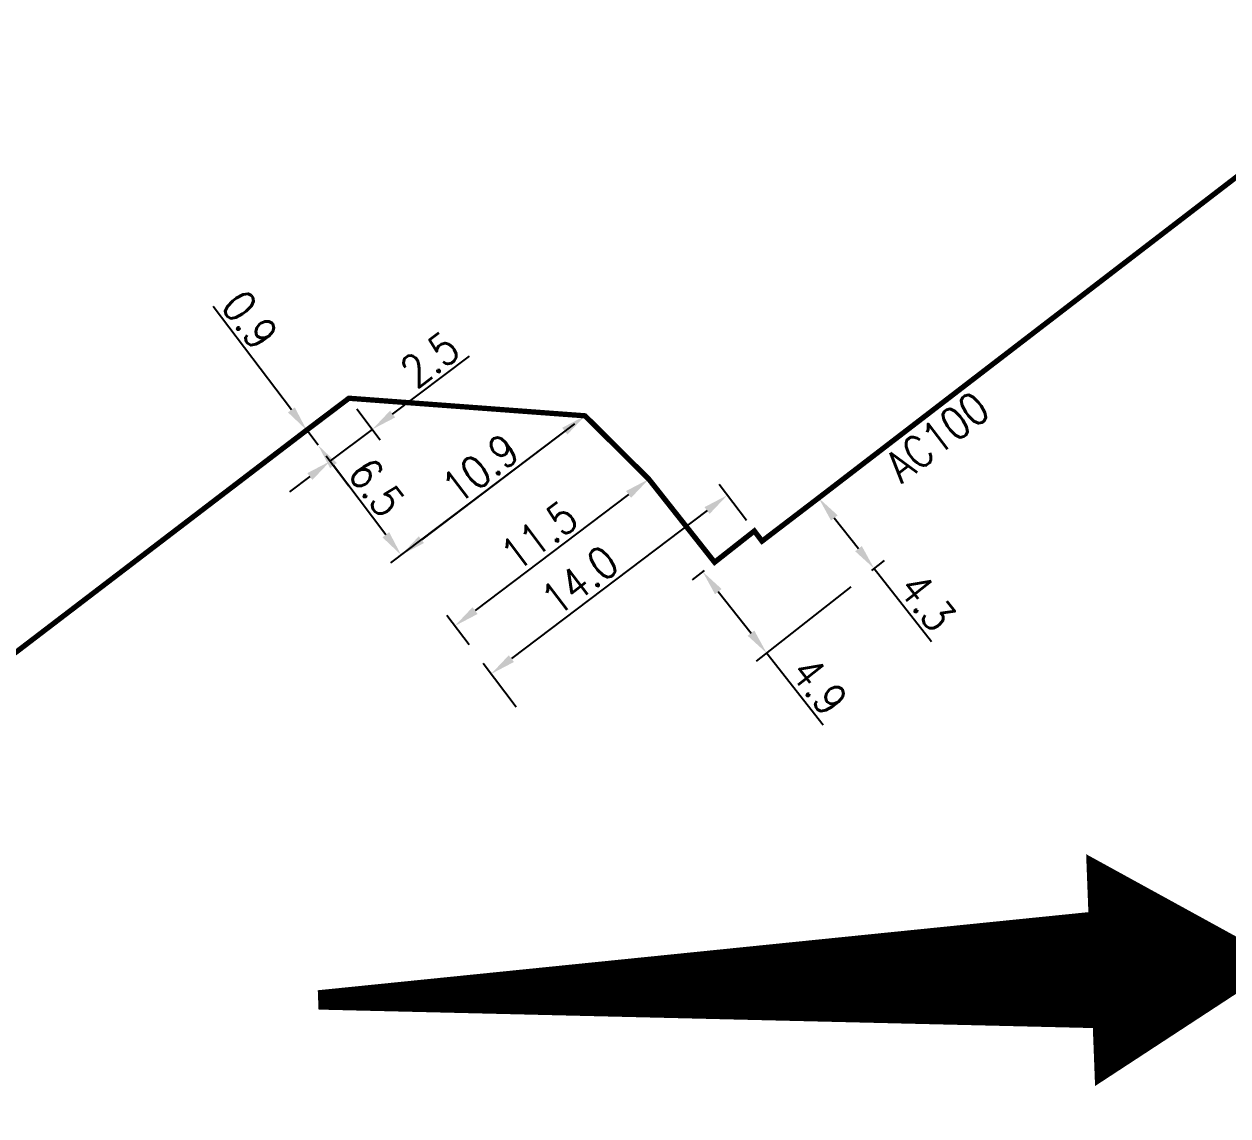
# Model space of a CAD drawing. Header units: millimetres. Extents: x 160996 to 162003, y 120996 to 122000.
# Drawn here: x 161163.4 to 161220.3, y 121528.7 to 121580.3 of the extents above; entities that cross this region are included whole.
import ezdxf
from ezdxf.enums import TextEntityAlignment as Align

# ---------------------------------------------------------------- set-up
doc = ezdxf.new("R2010")
doc.units = ezdxf.units.MM
doc.header["$PDMODE"] = 34
doc.linetypes.add('L_100_AP', pattern=[14, 10, -1.5, 1, -1.5])
doc.layers.get('Defpoints').update_dxf_attribs({"linetype": 'CONTINUOUS'})
doc.layers.add('L_140', color=3, linetype='CONTINUOUS')
doc.layers.add('L_900', color=7, linetype='CONTINUOUS')
doc.styles.get("Standard").update_dxf_attribs({"font": 'romans.shx', "width": 0.85})
doc.dimstyles.get("Standard").update_dxf_attribs({"dimtxt": 1.5, "dimasz": 1.2, "dimexe": 0.625, "dimexo": 0.625, "dimgap": 0.25, "dimtad": 1, "dimdec": 1, "dimzin": 0, "dimdsep": 46, "dimtxsty": 'Standard', "dimcen": -0.5, "dimadec": 0, "dimazin": 0, "dimtfac": 1, "dimtdec": 1, "dimtmove": 0, "dimatfit": 3, "dimfxl": 0, "dimtolj": 1, "dimtzin": 0, "dimarcsym": 0})

# ---------------------------------------------------------------- blocks, each defined once
blk = doc.blocks.new('*D185')
at = {"layer": 'Defpoints', "color": 0, "linetype": 'Continuous', "transparency": 16777216}
for p in [(161200.921, 121557.865), (161203.548, 121554.524), (161202.939, 121554.046)]:
    blk.add_point(p, dxfattribs=at)
at = {"layer": 'L_140', "color": 0, "linetype": 'Continuous', "lineweight": -2, "transparency": 16777216}
for p, q in [((161201.663, 121556.922), (161202.806, 121555.468)), ((161203.431, 121554.432), (161204.039, 121554.91)), ((161203.548, 121554.524), (161206.249, 121551.088))]:
    blk.add_line(p, q, dxfattribs=at)
at = {"layer": 'L_140', "color": 0, "linetype": 'Continuous', "transparency": 16777216}
for points in [[(161201.82, 121557.046), (161201.506, 121556.798), (161200.921, 121557.865)], [(161202.963, 121555.591), (161202.649, 121555.344), (161203.548, 121554.524)]]:
    blk.add_solid(points, dxfattribs=at)
at = {"layer": 'L_140', "color": 0, "linetype": 'Continuous', "transparency": 16777216, "insert": (161206.056, 121552.952), "char_height": 1.5, "attachment_point": 5, "rotation": 308.1716}
blk.add_mtext('\\A1;4.3', dxfattribs=at)
blk = doc.blocks.new('*D186')
at = {"layer": 'Defpoints', "color": 0, "linetype": 'Continuous', "transparency": 16777216}
for p in [(161196.002, 121554.825), (161202.939, 121554.046), (161198.467, 121550.53)]:
    blk.add_point(p, dxfattribs=at)
at = {"layer": 'L_140', "color": 0, "linetype": 'Continuous', "lineweight": -2, "transparency": 16777216}
for p, q in [((161195.511, 121554.439), (161194.947, 121553.996)), ((161196.18, 121553.439), (161197.725, 121551.473)), ((161202.448, 121553.66), (161197.975, 121550.144)), ((161198.467, 121550.53), (161201.131, 121547.141))]:
    blk.add_line(p, q, dxfattribs=at)
at = {"layer": 'L_140', "color": 0, "linetype": 'Continuous', "transparency": 16777216}
for points in [[(161196.337, 121553.562), (161196.023, 121553.315), (161195.438, 121554.382)], [(161197.882, 121551.597), (161197.568, 121551.35), (161198.467, 121550.53)]]:
    blk.add_solid(points, dxfattribs=at)
at = {"layer": 'L_140', "color": 0, "linetype": 'Continuous', "transparency": 16777216, "insert": (161200.956, 121548.982), "char_height": 1.5, "attachment_point": 5, "rotation": 308.1716}
blk.add_mtext('\\A1;4.9', dxfattribs=at)
blk = doc.blocks.new('*D187')
at = {"layer": 'Defpoints', "color": 0, "linetype": 'Continuous', "transparency": 16777216}
for p in [(161192.894, 121558.754), (161183.723, 121551.815), (161184.779, 121550.42)]:
    blk.add_point(p, dxfattribs=at)
at = {"layer": 'L_140', "color": 0, "linetype": 'Continuous', "lineweight": -2, "transparency": 16777216}
for p, q in [((161191.937, 121558.03), (161184.68, 121552.539)), ((161184.402, 121550.918), (161183.346, 121552.314))]:
    blk.add_line(p, q, dxfattribs=at)
at = {"layer": 'L_140', "color": 0, "linetype": 'Continuous', "transparency": 16777216}
for points in [[(161191.816, 121558.19), (161192.057, 121557.871), (161192.894, 121558.754)], [(161184.559, 121552.699), (161184.8, 121552.38), (161183.723, 121551.815)]]:
    blk.add_solid(points, dxfattribs=at)
at = {"layer": 'L_140', "color": 0, "linetype": 'Continuous', "transparency": 16777216, "insert": (161187.705, 121556.082), "char_height": 1.5, "attachment_point": 5, "rotation": 37.1121}
blk.add_mtext('\\A1;11.5', dxfattribs=at)
blk = doc.blocks.new('*D188')
at = {"layer": 'Defpoints', "color": 0, "linetype": 'Continuous', "transparency": 16777216}
for p in [(161189.879, 121561.746), (161177.264, 121560.352), (161177.264, 121560.352)]:
    blk.add_point(p, dxfattribs=at)
at = {"layer": 'L_140', "color": 0, "linetype": 'Continuous', "lineweight": -2, "transparency": 16777216}
for p, q in [((161189.381, 121561.369), (161180.688, 121554.791)), ((161180.462, 121556.125), (161177.988, 121559.395))]:
    blk.add_line(p, q, dxfattribs=at)
at = {"layer": 'L_140', "color": 0, "linetype": 'Continuous', "transparency": 16777216}
for points in [[(161178.148, 121559.515), (161177.829, 121559.274), (161177.264, 121560.352)], [(161180.621, 121556.246), (161180.302, 121556.004), (161181.186, 121555.168)]]:
    blk.add_solid(points, dxfattribs=at)
at = {"layer": 'L_140', "color": 0, "linetype": 'Continuous', "transparency": 16777216, "insert": (161180.022, 121558.363), "char_height": 1.5, "attachment_point": 5, "rotation": 307.1121}
blk.add_mtext('\\A1;6.5', dxfattribs=at)
blk = doc.blocks.new('*D189')
at = {"layer": 'Defpoints', "color": 0, "linetype": 'Continuous', "transparency": 16777216}
for p in [(161197.883, 121556.304), (161185.439, 121549.547), (161187.005, 121547.477)]:
    blk.add_point(p, dxfattribs=at)
at = {"layer": 'L_140', "color": 0, "linetype": 'Continuous', "lineweight": -2, "transparency": 16777216}
for p, q in [((161197.506, 121556.802), (161196.226, 121558.493)), ((161195.647, 121557.27), (161186.396, 121550.271)), ((161186.628, 121547.976), (161185.062, 121550.045))]:
    blk.add_line(p, q, dxfattribs=at)
at = {"layer": 'L_140', "color": 0, "linetype": 'Continuous', "transparency": 16777216}
for points in [[(161195.526, 121557.43), (161195.767, 121557.111), (161196.604, 121557.994)], [(161186.275, 121550.431), (161186.517, 121550.112), (161185.439, 121549.547)]]:
    blk.add_solid(points, dxfattribs=at)
at = {"layer": 'L_140', "color": 0, "linetype": 'Continuous', "transparency": 16777216, "insert": (161189.623, 121553.967), "char_height": 1.5, "attachment_point": 5, "rotation": 37.1121}
blk.add_mtext('\\A1;14.0', dxfattribs=at)
blk = doc.blocks.new('*D190')
at = {"layer": 'Defpoints', "color": 0, "linetype": 'Continuous', "transparency": 16777216}
for p in [(161178.716, 121562.576), (161177.263, 121560.351), (161177.83, 121559.6)]:
    blk.add_point(p, dxfattribs=at)
at = {"layer": 'L_140', "color": 0, "linetype": 'Continuous', "lineweight": -2, "transparency": 16777216}
for p, q in [((161180.783, 121561.829), (161184.411, 121564.568)), ((161179.093, 121562.077), (161180.202, 121560.608)), ((161177.83, 121559.6), (161179.825, 121561.106)), ((161177.64, 121559.852), (161178.207, 121559.101)), ((161176.872, 121558.877), (161175.914, 121558.154))]:
    blk.add_line(p, q, dxfattribs=at)
at = {"layer": 'L_140', "color": 0, "linetype": 'Continuous', "transparency": 16777216}
for points in [[(161180.663, 121561.989), (161180.904, 121561.67), (161179.825, 121561.106)], [(161176.752, 121559.037), (161176.993, 121558.718), (161177.83, 121559.6)]]:
    blk.add_solid(points, dxfattribs=at)
at = {"layer": 'L_140', "color": 0, "linetype": 'Continuous', "transparency": 16777216, "insert": (161182.543, 121564.411), "char_height": 1.5, "attachment_point": 5, "rotation": 37.0478}
blk.add_mtext('\\A1;2.5', dxfattribs=at)
blk = doc.blocks.new('*D191')
at = {"layer": 'Defpoints', "color": 0, "linetype": 'Continuous', "transparency": 16777216}
for p in [(161176.721, 121561.069), (161177.264, 121560.352), (161177.264, 121560.352)]:
    blk.add_point(p, dxfattribs=at)
at = {"layer": 'L_140', "color": 0, "linetype": 'Continuous', "lineweight": -2, "transparency": 16777216}
for p, q in [((161175.997, 121562.026), (161172.298, 121566.915)), ((161177.264, 121560.352), (161176.721, 121561.069)), ((161177.988, 121559.395), (161178.712, 121558.438))]:
    blk.add_line(p, q, dxfattribs=at)
at = {"layer": 'L_140', "color": 0, "linetype": 'Continuous', "transparency": 16777216}
for points in [[(161176.156, 121562.147), (161175.837, 121561.906), (161176.721, 121561.069)], [(161178.148, 121559.515), (161177.829, 121559.274), (161177.264, 121560.352)]]:
    blk.add_solid(points, dxfattribs=at)
at = {"layer": 'L_140', "color": 0, "linetype": 'Continuous', "transparency": 16777216, "insert": (161174.034, 121566.278), "char_height": 1.5, "attachment_point": 5, "rotation": 307.1121}
blk.add_mtext('\\A1;0.9', dxfattribs=at)
blk = doc.blocks.new('*D1801')
at = {"layer": 'Defpoints', "color": 0, "linetype": 'Continuous', "transparency": 16777216}
for p in [(161189.879, 121561.746), (161181.186, 121555.168), (161181.186, 121555.168)]:
    blk.add_point(p, dxfattribs=at)
at = {"layer": 'L_140', "color": 0, "linetype": 'Continuous', "lineweight": -2, "transparency": 16777216}
blk.add_line((161188.922, 121561.022), (161182.143, 121555.892), dxfattribs=at)
at = {"layer": 'L_140', "color": 0, "linetype": 'Continuous', "transparency": 16777216}
for points in [[(161188.802, 121561.181), (161189.043, 121560.862), (161189.879, 121561.746)], [(161182.022, 121556.052), (161182.264, 121555.733), (161181.186, 121555.168)]]:
    blk.add_solid(points, dxfattribs=at)
at = {"layer": 'L_140', "color": 0, "linetype": 'Continuous', "transparency": 16777216, "insert": (161184.93, 121559.255), "char_height": 1.5, "attachment_point": 5, "rotation": 37.1121}
blk.add_mtext('\\A1;10.9', dxfattribs=at)

msp = doc.modelspace()

# ---------------------------------------------------------------- linework, layer by layer
at = {"layer": 'L_140', "linetype": 'L_100_AP', "flags": 128}
msp.add_lwpolyline([(161140.108, 121542.874, 0.25, 0.25, 0), (161149.498, 121539.94, 0.25, 0.25, 0), (161154.141, 121543.539, 0.25, 0.25, 0), (161156.545, 121545.66, 0.25, 0.25, 0), (161176.721, 121561.069, 0.25, 0.25, 0), (161178.716, 121562.576, 0.25, 0.25, 0), (161189.879, 121561.746, 0.25, 0.25, 0), (161192.894, 121558.754, 0.25, 0.25, 0), (161196.003, 121554.825, 0.25, 0.25, 0), (161197.883, 121556.304, 0.25, 0.25, 0), (161197.883, 121556.304, 0.25, 0.25, 0), (161198.246, 121555.823, 0.25, 0.25, 0), (161200.921, 121557.865, 0.25, 0.25, 0), (161223.314, 121575.062, 0.25, 0.25, 0), (161248.362, 121594.961, 0.25, 0.25, 0), (161262.861, 121606.755, 0.25, 0.25, 0), (161282.099, 121621.431, 0.25, 0.25, 0), (161297.014, 121632.472, 0.25, 0.25, 0), (161307.93, 121636.536, 0.25, 0.25, 0), (161324.309, 121642.275, 0.25, 0.25, 0), (161334.7, 121644.842, 0.25, 0.25, 0), (161335.693, 121645.204, 0.25, 0.25, 0), (161342.542, 121647.703, 0.25, 0.25, 0), (161342.774, 121648.213, 0.25, 0.25, 0), (161344.651, 121648.898, 0, 0, 0)], format="xyseb", dxfattribs=at)
at = {"layer": 'L_900', "color": 7, "linetype": 'Continuous', "flags": 128}
msp.add_lwpolyline([(161177.263, 121534.143, 0.914, 5.481, 0), (161213.778, 121535.552, 5.481, 0, 0), (161222.907, 121535.904, 0, 10.963, 0), (161213.778, 121535.552, 10.963, 10.963, 0)], format="xyseb", dxfattribs=at)

# ---------------------------------------------------------------- texts
at = {"layer": 'L_140', "linetype": 'Continuous', "width": 0.85}
msp.add_text('AC100', height=1.5, rotation=37.5221, dxfattribs=at).set_placement((161206.53, 121560.75), align=Align.MIDDLE)

# ---------------------------------------------------------------- dimensions: what is measured, and where the dimension line sits
at = {"layer": 'L_140', "linetype": 'Continuous'}
for base, p1, p2, angle, picture, middle in [((161177.264, 121560.352), (161176.721, 121561.069), (161177.264, 121560.352), 127.1121, '*D191', (161173.236, 121565.675)), ((161177.83, 121559.6), (161178.716, 121562.576), (161177.263, 121560.351), 37.0478, '*D190', (161183.146, 121563.613)), ((161177.264, 121560.352), (161189.879, 121561.746), (161177.264, 121560.352), 307.1121, '*D188', (161179.225, 121557.76)), ((161181.186, 121555.168), (161189.879, 121561.746), (161181.186, 121555.168), 37.1121, '*D1801', (161185.533, 121558.457)), ((161183.723, 121551.815), (161192.894, 121558.754), (161184.779, 121550.42), 37.1121, '*D187', (161188.308, 121555.285)), ((161185.439, 121549.547), (161197.883, 121556.304), (161187.005, 121547.477), 37.1121, '*D189', (161190.227, 121553.169)), ((161203.548, 121554.524), (161200.921, 121557.865), (161202.939, 121554.046), 128.1716, '*D185', (161205.269, 121552.334)), ((161198.467, 121550.53), (161196.002, 121554.825), (161202.939, 121554.046), 128.1716, '*D186', (161200.17, 121548.364))]:
    dim = msp.add_linear_dim(base=base, p1=p1, p2=p2, angle=angle, dimstyle='Standard', dxfattribs=at)
    dim.commit()
    dim.dimension.update_dxf_attribs({"geometry": picture, "text_midpoint": middle, "dimtype": 160})

doc.saveas('drawing.dxf')
